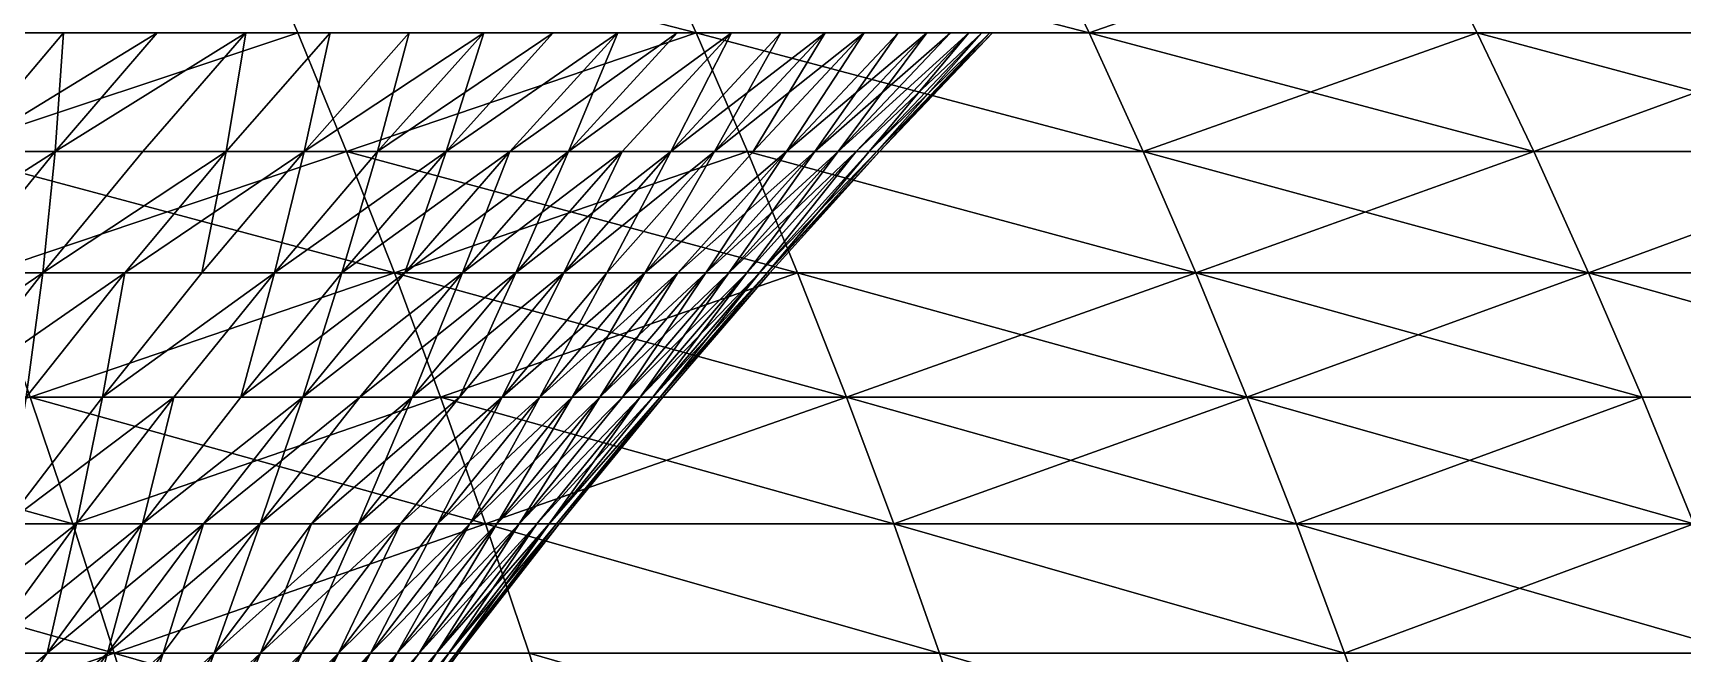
# Model space of a CAD drawing. Header units: millimetres. Extents: x -3250 to 6200, y -3250 to 3250.
# Drawn here: x 4710.5 to 4911.4, y 483 to 558.6 of the extents above; entities that cross this region are included whole.
import ezdxf

# ---------------------------------------------------------------- set-up
doc = ezdxf.new("R2010")
doc.units = ezdxf.units.MM
doc.header["$MEASUREMENT"] = 0
doc.layers.add('MESH_3D', color=2, linetype='CONTINUOUS')

msp = doc.modelspace()

# ---------------------------------------------------------------- linework, layer by layer
at = {"layer": 'MESH_3D'}
for points in [[(4736.58, 572.69, 25844.82), (4687.8, 572.69, 25867.57), (4693.6, 558.59, 25880.42)], [(4736.58, 572.69, 25844.82), (4693.6, 558.59, 25880.42), (4742.7, 558.59, 25857.53)], [(4791.21, 558.59, 25833.42), (4736.58, 572.69, 25844.82), (4742.7, 558.59, 25857.53)], [(4784.77, 572.69, 25820.87), (4736.58, 572.69, 25844.82), (4791.21, 558.59, 25833.42)], [(4839.1, 558.59, 25808.11), (4784.77, 572.69, 25820.87), (4791.21, 558.59, 25833.42)], [(4832.35, 572.69, 25795.72), (4784.77, 572.69, 25820.87), (4839.1, 558.59, 25808.11)], [(4879.29, 572.69, 25769.39), (4832.35, 572.69, 25795.72), (4839.1, 558.59, 25808.11)], [(4879.29, 572.69, 25769.39), (4839.1, 558.59, 25808.11), (4886.35, 558.59, 25781.61)], [(4932.92, 558.59, 25753.94), (4879.29, 572.69, 25769.39), (4886.35, 558.59, 25781.61)], [(4925.56, 572.69, 25741.9), (4879.29, 572.69, 25769.39), (4932.92, 558.59, 25753.94)], [(4693.6, 558.59, 819.58), (4742.7, 558.59, 842.47), (4699.26, 544.14, 807.05)], [(4742.7, 558.59, 25857.53), (4693.6, 558.59, 25880.42), (4699.26, 544.14, 25892.95)], [(4699.26, 544.14, 807.05), (4742.7, 558.59, 842.47), (4748.66, 544.14, 830.08)], [(4742.7, 558.59, 25857.53), (4699.26, 544.14, 25892.95), (4748.66, 544.14, 25869.92)], [(4701.94, 544.14, 2337.6), (4725.57, 558.59, 2354.27), (4714.17, 558.59, 2331.33)], [(4701.94, 544.14, 2337.6), (4713.18, 544.14, 2360.23), (4725.57, 558.59, 2354.27)], [(4702.2, 558.59, 2308.69), (4701.94, 544.14, 2337.6), (4714.17, 558.59, 2331.33)], [(4701.94, 544.14, 24362.4), (4702.2, 558.59, 24391.31), (4714.17, 558.59, 24368.67)], [(4713.18, 544.14, 24339.77), (4701.94, 544.14, 24362.4), (4714.17, 558.59, 24368.67)], [(4713.18, 544.14, 2360.23), (4736.4, 558.59, 2377.48), (4725.57, 558.59, 2354.27)], [(4713.18, 544.14, 2360.23), (4723.86, 544.14, 2383.14), (4736.4, 558.59, 2377.48)], [(4713.18, 544.14, 24339.77), (4714.17, 558.59, 24368.67), (4725.57, 558.59, 24345.73)], [(4736.4, 558.59, 24322.52), (4713.18, 544.14, 24339.77), (4725.57, 558.59, 24345.73)], [(4723.86, 544.14, 24316.86), (4713.18, 544.14, 24339.77), (4736.4, 558.59, 24322.52)], [(4723.86, 544.14, 2383.14), (4733.97, 544.14, 2406.3), (4736.4, 558.59, 2377.48)], [(4733.97, 544.14, 24293.7), (4723.86, 544.14, 24316.86), (4736.4, 558.59, 24322.52)], [(4733.97, 544.14, 2406.3), (4743.5, 544.14, 2429.71), (4746.64, 558.59, 2400.96)], [(4736.4, 558.59, 2377.48), (4733.97, 544.14, 2406.3), (4746.64, 558.59, 2400.96)], [(4733.97, 544.14, 24293.7), (4736.4, 558.59, 24322.52), (4746.64, 558.59, 24299.04)], [(4743.5, 544.14, 24270.29), (4733.97, 544.14, 24293.7), (4746.64, 558.59, 24299.04)], [(4742.7, 558.59, 842.47), (4791.21, 558.59, 866.58), (4748.66, 544.14, 830.08)], [(4791.21, 558.59, 25833.42), (4742.7, 558.59, 25857.53), (4748.66, 544.14, 25869.92)], [(4743.5, 544.14, 2429.71), (4765.35, 558.59, 2448.64), (4756.29, 558.59, 2424.68)], [(4743.5, 544.14, 2429.71), (4752.43, 544.14, 2453.34), (4765.35, 558.59, 2448.64)], [(4746.64, 558.59, 2400.96), (4743.5, 544.14, 2429.71), (4756.29, 558.59, 2424.68)], [(4743.5, 544.14, 24270.29), (4746.64, 558.59, 24299.04), (4756.29, 558.59, 24275.32)], [(4752.43, 544.14, 24246.66), (4743.5, 544.14, 24270.29), (4756.29, 558.59, 24275.32)], [(4748.66, 544.14, 830.08), (4791.21, 558.59, 866.58), (4797.48, 544.14, 854.35)], [(4791.21, 558.59, 25833.42), (4748.66, 544.14, 25869.92), (4797.48, 544.14, 25845.65)], [(4752.43, 544.14, 2453.34), (4760.78, 544.14, 2477.2), (4765.35, 558.59, 2448.64)], [(4752.43, 544.14, 24246.66), (4756.29, 558.59, 24275.32), (4765.35, 558.59, 24251.36)], [(4773.81, 558.59, 24227.18), (4752.43, 544.14, 24246.66), (4765.35, 558.59, 24251.36)], [(4760.78, 544.14, 24222.8), (4752.43, 544.14, 24246.66), (4773.81, 558.59, 24227.18)], [(4760.78, 544.14, 2477.2), (4781.67, 558.59, 2497.2), (4773.81, 558.59, 2472.82)], [(4760.78, 544.14, 2477.2), (4768.53, 544.14, 2501.25), (4781.67, 558.59, 2497.2)], [(4765.35, 558.59, 2448.64), (4760.78, 544.14, 2477.2), (4773.81, 558.59, 2472.82)], [(4781.67, 558.59, 24202.8), (4760.78, 544.14, 24222.8), (4773.81, 558.59, 24227.18)], [(4768.53, 544.14, 24198.75), (4760.78, 544.14, 24222.8), (4781.67, 558.59, 24202.8)], [(4768.53, 544.14, 2501.25), (4775.68, 544.14, 2525.49), (4788.91, 558.59, 2521.76)], [(4768.53, 544.14, 2501.25), (4788.91, 558.59, 2521.76), (4781.67, 558.59, 2497.2)], [(4775.68, 544.14, 24174.51), (4768.53, 544.14, 24198.75), (4781.67, 558.59, 24202.8)], [(4775.68, 544.14, 2525.49), (4782.22, 544.14, 2549.9), (4795.54, 558.59, 2546.5)], [(4775.68, 544.14, 2525.49), (4795.54, 558.59, 2546.5), (4788.91, 558.59, 2521.76)], [(4775.68, 544.14, 24174.51), (4781.67, 558.59, 24202.8), (4788.91, 558.59, 24178.24)], [(4795.54, 558.59, 24153.5), (4775.68, 544.14, 24174.51), (4788.91, 558.59, 24178.24)], [(4782.22, 544.14, 24150.1), (4775.68, 544.14, 24174.51), (4795.54, 558.59, 24153.5)], [(4782.22, 544.14, 2549.9), (4788.15, 544.14, 2574.46), (4795.54, 558.59, 2546.5)], [(4788.15, 544.14, 24125.54), (4782.22, 544.14, 24150.1), (4795.54, 558.59, 24153.5)], [(4788.15, 544.14, 2574.46), (4793.46, 544.14, 2599.17), (4801.55, 558.59, 2571.4)], [(4795.54, 558.59, 2546.5), (4788.15, 544.14, 2574.46), (4801.55, 558.59, 2571.4)], [(4788.15, 544.14, 24125.54), (4795.54, 558.59, 24153.5), (4801.55, 558.59, 24128.6)], [(4806.94, 558.59, 24103.56), (4788.15, 544.14, 24125.54), (4801.55, 558.59, 24128.6)], [(4793.46, 544.14, 24100.83), (4788.15, 544.14, 24125.54), (4806.94, 558.59, 24103.56)], [(4791.21, 558.59, 866.58), (4845.67, 544.14, 879.82), (4797.48, 544.14, 854.35)], [(4791.21, 558.59, 866.58), (4839.1, 558.59, 891.89), (4845.67, 544.14, 879.82)], [(4845.67, 544.14, 25820.18), (4791.21, 558.59, 25833.42), (4797.48, 544.14, 25845.65)], [(4839.1, 558.59, 25808.11), (4791.21, 558.59, 25833.42), (4845.67, 544.14, 25820.18)], [(4793.46, 544.14, 2599.17), (4798.16, 544.14, 2624), (4811.7, 558.59, 2621.61)], [(4793.46, 544.14, 2599.17), (4811.7, 558.59, 2621.61), (4806.94, 558.59, 2596.44)], [(4801.55, 558.59, 2571.4), (4793.46, 544.14, 2599.17), (4806.94, 558.59, 2596.44)], [(4798.16, 544.14, 24076), (4793.46, 544.14, 24100.83), (4806.94, 558.59, 24103.56)], [(4798.16, 544.14, 2624), (4802.24, 544.14, 2648.94), (4811.7, 558.59, 2621.61)], [(4798.16, 544.14, 24076), (4806.94, 558.59, 24103.56), (4811.7, 558.59, 24078.39)], [(4802.24, 544.14, 24051.06), (4798.16, 544.14, 24076), (4811.7, 558.59, 24078.39)], [(4802.24, 544.14, 2648.94), (4805.69, 544.14, 2673.97), (4819.33, 558.59, 2672.26)], [(4802.24, 544.14, 2648.94), (4819.33, 558.59, 2672.26), (4815.83, 558.59, 2646.89)], [(4811.7, 558.59, 2621.61), (4802.24, 544.14, 2648.94), (4815.83, 558.59, 2646.89)], [(4802.24, 544.14, 24051.06), (4811.7, 558.59, 24078.39), (4815.83, 558.59, 24053.11)], [(4805.69, 544.14, 24026.03), (4802.24, 544.14, 24051.06), (4815.83, 558.59, 24053.11)], [(4805.69, 544.14, 2673.97), (4808.52, 544.14, 2699.08), (4822.2, 558.59, 2697.71)], [(4805.69, 544.14, 2673.97), (4822.2, 558.59, 2697.71), (4819.33, 558.59, 2672.26)], [(4805.69, 544.14, 24026.03), (4815.83, 558.59, 24053.11), (4819.33, 558.59, 24027.74)], [(4808.52, 544.14, 24000.92), (4805.69, 544.14, 24026.03), (4819.33, 558.59, 24027.74)], [(4808.52, 544.14, 2699.08), (4810.72, 544.14, 2724.26), (4824.43, 558.59, 2723.23)], [(4808.52, 544.14, 2699.08), (4824.43, 558.59, 2723.23), (4822.2, 558.59, 2697.71)], [(4808.52, 544.14, 24000.92), (4819.33, 558.59, 24027.74), (4822.2, 558.59, 24002.29)], [(4824.43, 558.59, 23976.77), (4808.52, 544.14, 24000.92), (4822.2, 558.59, 24002.29)], [(4810.72, 544.14, 23975.74), (4808.52, 544.14, 24000.92), (4824.43, 558.59, 23976.77)], [(4810.72, 544.14, 2724.26), (4812.3, 544.14, 2749.48), (4826.03, 558.59, 2748.79)], [(4810.72, 544.14, 2724.26), (4826.03, 558.59, 2748.79), (4824.43, 558.59, 2723.23)], [(4812.3, 544.14, 23950.52), (4810.72, 544.14, 23975.74), (4824.43, 558.59, 23976.77)], [(4812.3, 544.14, 2749.48), (4813.24, 544.14, 2774.73), (4826.03, 558.59, 2748.79)], [(4812.3, 544.14, 23950.52), (4824.43, 558.59, 23976.77), (4826.03, 558.59, 23951.21)], [(4826.99, 558.59, 23925.61), (4812.3, 544.14, 23950.52), (4826.03, 558.59, 23951.21)], [(4813.24, 544.14, 23925.27), (4812.3, 544.14, 23950.52), (4826.99, 558.59, 23925.61)], [(4813.24, 544.14, 2774.73), (4827.31, 558.59, 2800), (4826.99, 558.59, 2774.39)], [(4813.24, 544.14, 2774.73), (4813.56, 544.14, 2800), (4827.31, 558.59, 2800)], [(4826.03, 558.59, 2748.79), (4813.24, 544.14, 2774.73), (4826.99, 558.59, 2774.39)], [(4813.24, 544.14, 23925.27), (4826.99, 558.59, 23925.61), (4813.56, 544.14, 23900)], [(4827.31, 558.59, 23900), (4827.31, 558.59, 2800), (4813.56, 544.14, 2800)], [(4813.56, 544.14, 23900), (4827.31, 558.59, 23900), (4813.56, 544.14, 2800)], [(4826.99, 558.59, 23925.61), (4827.31, 558.59, 23900), (4813.56, 544.14, 23900)], [(4839.1, 558.59, 891.89), (4886.35, 558.59, 918.39), (4893.22, 544.14, 906.49)], [(4839.1, 558.59, 891.89), (4893.22, 544.14, 906.49), (4845.67, 544.14, 879.82)], [(4886.35, 558.59, 25781.61), (4839.1, 558.59, 25808.11), (4845.67, 544.14, 25820.18)], [(4886.35, 558.59, 25781.61), (4845.67, 544.14, 25820.18), (4893.22, 544.14, 25793.51)], [(4886.35, 558.59, 918.39), (4932.92, 558.59, 946.06), (4940.09, 544.14, 934.33)], [(4886.35, 558.59, 918.39), (4940.09, 544.14, 934.33), (4893.22, 544.14, 906.49)], [(4932.92, 558.59, 25753.94), (4886.35, 558.59, 25781.61), (4893.22, 544.14, 25793.51)], [(4932.92, 558.59, 25753.94), (4893.22, 544.14, 25793.51), (4940.09, 544.14, 25765.67)], [(4690.03, 529.35, 2343.71), (4701.13, 529.35, 2366.04), (4713.18, 544.14, 2360.23)], [(4690.03, 529.35, 2343.71), (4713.18, 544.14, 2360.23), (4701.94, 544.14, 2337.6)], [(4699.26, 544.14, 807.05), (4754.47, 529.35, 818.03), (4704.76, 529.35, 794.85)], [(4699.26, 544.14, 807.05), (4748.66, 544.14, 830.08), (4754.47, 529.35, 818.03)], [(4748.66, 544.14, 25869.92), (4699.26, 544.14, 25892.95), (4704.76, 529.35, 25905.15)], [(4701.13, 529.35, 2366.04), (4711.67, 529.35, 2388.64), (4713.18, 544.14, 2360.23)], [(4701.13, 529.35, 24333.96), (4701.94, 544.14, 24362.4), (4713.18, 544.14, 24339.77)], [(4711.67, 529.35, 24311.36), (4701.13, 529.35, 24333.96), (4713.18, 544.14, 24339.77)], [(4748.66, 544.14, 25869.92), (4704.76, 529.35, 25905.15), (4754.47, 529.35, 25881.97)], [(4711.67, 529.35, 2388.64), (4721.64, 529.35, 2411.5), (4733.97, 544.14, 2406.3)], [(4711.67, 529.35, 2388.64), (4733.97, 544.14, 2406.3), (4723.86, 544.14, 2383.14)], [(4713.18, 544.14, 2360.23), (4711.67, 529.35, 2388.64), (4723.86, 544.14, 2383.14)], [(4711.67, 529.35, 24311.36), (4713.18, 544.14, 24339.77), (4723.86, 544.14, 24316.86)], [(4733.97, 544.14, 24293.7), (4711.67, 529.35, 24311.36), (4723.86, 544.14, 24316.86)], [(4721.64, 529.35, 24288.5), (4711.67, 529.35, 24311.36), (4733.97, 544.14, 24293.7)], [(4721.64, 529.35, 2411.5), (4731.04, 529.35, 2434.6), (4743.5, 544.14, 2429.71)], [(4721.64, 529.35, 2411.5), (4743.5, 544.14, 2429.71), (4733.97, 544.14, 2406.3)], [(4731.04, 529.35, 24265.4), (4721.64, 529.35, 24288.5), (4733.97, 544.14, 24293.7)], [(4731.04, 529.35, 2434.6), (4739.86, 529.35, 2457.92), (4743.5, 544.14, 2429.71)], [(4731.04, 529.35, 24265.4), (4733.97, 544.14, 24293.7), (4743.5, 544.14, 24270.29)], [(4739.86, 529.35, 24242.08), (4731.04, 529.35, 24265.4), (4743.5, 544.14, 24270.29)], [(4739.86, 529.35, 2457.92), (4748.09, 529.35, 2481.46), (4760.78, 544.14, 2477.2)], [(4739.86, 529.35, 2457.92), (4760.78, 544.14, 2477.2), (4752.43, 544.14, 2453.34)], [(4743.5, 544.14, 2429.71), (4739.86, 529.35, 2457.92), (4752.43, 544.14, 2453.34)], [(4739.86, 529.35, 24242.08), (4743.5, 544.14, 24270.29), (4752.43, 544.14, 24246.66)], [(4748.09, 529.35, 24218.54), (4739.86, 529.35, 24242.08), (4752.43, 544.14, 24246.66)], [(4748.09, 529.35, 2481.46), (4768.53, 544.14, 2501.25), (4760.78, 544.14, 2477.2)], [(4748.09, 529.35, 2481.46), (4755.74, 529.35, 2505.19), (4768.53, 544.14, 2501.25)], [(4748.09, 529.35, 24218.54), (4752.43, 544.14, 24246.66), (4760.78, 544.14, 24222.8)], [(4755.74, 529.35, 24194.81), (4748.09, 529.35, 24218.54), (4760.78, 544.14, 24222.8)], [(4748.66, 544.14, 830.08), (4803.58, 529.35, 842.44), (4754.47, 529.35, 818.03)], [(4748.66, 544.14, 830.08), (4797.48, 544.14, 854.35), (4803.58, 529.35, 842.44)], [(4797.48, 544.14, 25845.65), (4748.66, 544.14, 25869.92), (4754.47, 529.35, 25881.97)], [(4797.48, 544.14, 25845.65), (4754.47, 529.35, 25881.97), (4803.58, 529.35, 25857.56)], [(4755.74, 529.35, 2505.19), (4762.79, 529.35, 2529.11), (4775.68, 544.14, 2525.49)], [(4755.74, 529.35, 2505.19), (4775.68, 544.14, 2525.49), (4768.53, 544.14, 2501.25)], [(4755.74, 529.35, 24194.81), (4760.78, 544.14, 24222.8), (4768.53, 544.14, 24198.75)], [(4762.79, 529.35, 24170.89), (4755.74, 529.35, 24194.81), (4768.53, 544.14, 24198.75)], [(4762.79, 529.35, 2529.11), (4782.22, 544.14, 2549.9), (4775.68, 544.14, 2525.49)], [(4762.79, 529.35, 2529.11), (4769.25, 529.35, 2553.2), (4782.22, 544.14, 2549.9)], [(4762.79, 529.35, 24170.89), (4768.53, 544.14, 24198.75), (4775.68, 544.14, 24174.51)], [(4769.25, 529.35, 24146.8), (4762.79, 529.35, 24170.89), (4775.68, 544.14, 24174.51)], [(4769.25, 529.35, 2553.2), (4775.1, 529.35, 2577.44), (4788.15, 544.14, 2574.46)], [(4769.25, 529.35, 2553.2), (4788.15, 544.14, 2574.46), (4782.22, 544.14, 2549.9)], [(4769.25, 529.35, 24146.8), (4775.68, 544.14, 24174.51), (4782.22, 544.14, 24150.1)], [(4775.1, 529.35, 24122.56), (4769.25, 529.35, 24146.8), (4782.22, 544.14, 24150.1)], [(4775.1, 529.35, 2577.44), (4780.34, 529.35, 2601.82), (4793.46, 544.14, 2599.17)], [(4775.1, 529.35, 2577.44), (4793.46, 544.14, 2599.17), (4788.15, 544.14, 2574.46)], [(4775.1, 529.35, 24122.56), (4782.22, 544.14, 24150.1), (4788.15, 544.14, 24125.54)], [(4780.34, 529.35, 24098.18), (4775.1, 529.35, 24122.56), (4788.15, 544.14, 24125.54)], [(4780.34, 529.35, 2601.82), (4784.98, 529.35, 2626.32), (4793.46, 544.14, 2599.17)], [(4780.34, 529.35, 24098.18), (4788.15, 544.14, 24125.54), (4793.46, 544.14, 24100.83)], [(4784.98, 529.35, 24073.68), (4780.34, 529.35, 24098.18), (4793.46, 544.14, 24100.83)], [(4784.98, 529.35, 2626.32), (4789, 529.35, 2650.93), (4802.24, 544.14, 2648.94)], [(4784.98, 529.35, 2626.32), (4802.24, 544.14, 2648.94), (4798.16, 544.14, 2624)], [(4793.46, 544.14, 2599.17), (4784.98, 529.35, 2626.32), (4798.16, 544.14, 2624)], [(4784.98, 529.35, 24073.68), (4793.46, 544.14, 24100.83), (4798.16, 544.14, 24076)], [(4802.24, 544.14, 24051.06), (4784.98, 529.35, 24073.68), (4798.16, 544.14, 24076)], [(4789, 529.35, 24049.07), (4784.98, 529.35, 24073.68), (4802.24, 544.14, 24051.06)], [(4789, 529.35, 2650.93), (4792.41, 529.35, 2675.63), (4805.69, 544.14, 2673.97)], [(4789, 529.35, 2650.93), (4805.69, 544.14, 2673.97), (4802.24, 544.14, 2648.94)], [(4792.41, 529.35, 24024.37), (4789, 529.35, 24049.07), (4802.24, 544.14, 24051.06)], [(4792.41, 529.35, 2675.63), (4808.52, 544.14, 2699.08), (4805.69, 544.14, 2673.97)], [(4792.41, 529.35, 2675.63), (4795.2, 529.35, 2700.41), (4808.52, 544.14, 2699.08)], [(4792.41, 529.35, 24024.37), (4802.24, 544.14, 24051.06), (4805.69, 544.14, 24026.03)], [(4795.2, 529.35, 23999.59), (4792.41, 529.35, 24024.37), (4805.69, 544.14, 24026.03)], [(4795.2, 529.35, 2700.41), (4810.72, 544.14, 2724.26), (4808.52, 544.14, 2699.08)], [(4795.2, 529.35, 2700.41), (4797.38, 529.35, 2725.26), (4810.72, 544.14, 2724.26)], [(4795.2, 529.35, 23999.59), (4805.69, 544.14, 24026.03), (4808.52, 544.14, 24000.92)], [(4797.38, 529.35, 23974.74), (4795.2, 529.35, 23999.59), (4808.52, 544.14, 24000.92)], [(4797.38, 529.35, 2725.26), (4798.93, 529.35, 2750.15), (4810.72, 544.14, 2724.26)], [(4797.38, 529.35, 23974.74), (4808.52, 544.14, 24000.92), (4810.72, 544.14, 23975.74)], [(4798.93, 529.35, 23949.85), (4797.38, 529.35, 23974.74), (4810.72, 544.14, 23975.74)], [(4797.48, 544.14, 854.35), (4845.67, 544.14, 879.82), (4852.08, 529.35, 868.07)], [(4797.48, 544.14, 854.35), (4852.08, 529.35, 868.07), (4803.58, 529.35, 842.44)], [(4852.08, 529.35, 25831.93), (4797.48, 544.14, 25845.65), (4803.58, 529.35, 25857.56)], [(4845.67, 544.14, 25820.18), (4797.48, 544.14, 25845.65), (4852.08, 529.35, 25831.93)], [(4798.93, 529.35, 2750.15), (4813.24, 544.14, 2774.73), (4812.3, 544.14, 2749.48)], [(4798.93, 529.35, 2750.15), (4799.86, 529.35, 2775.06), (4813.24, 544.14, 2774.73)], [(4810.72, 544.14, 2724.26), (4798.93, 529.35, 2750.15), (4812.3, 544.14, 2749.48)], [(4798.93, 529.35, 23949.85), (4810.72, 544.14, 23975.74), (4812.3, 544.14, 23950.52)], [(4799.86, 529.35, 23924.94), (4798.93, 529.35, 23949.85), (4812.3, 544.14, 23950.52)], [(4799.86, 529.35, 2775.06), (4813.56, 544.14, 2800), (4813.24, 544.14, 2774.73)], [(4799.86, 529.35, 2775.06), (4800.18, 529.35, 2800), (4813.56, 544.14, 2800)], [(4799.86, 529.35, 23924.94), (4812.3, 544.14, 23950.52), (4813.24, 544.14, 23925.27)], [(4799.86, 529.35, 23924.94), (4813.56, 544.14, 23900), (4800.18, 529.35, 23900)], [(4799.86, 529.35, 23924.94), (4813.24, 544.14, 23925.27), (4813.56, 544.14, 23900)], [(4800.18, 529.35, 23900), (4813.56, 544.14, 23900), (4813.56, 544.14, 2800)], [(4800.18, 529.35, 23900), (4813.56, 544.14, 2800), (4800.18, 529.35, 2800)], [(4845.67, 544.14, 879.82), (4893.22, 544.14, 906.49), (4899.91, 529.35, 894.9)], [(4845.67, 544.14, 879.82), (4899.91, 529.35, 894.9), (4852.08, 529.35, 868.07)], [(4893.22, 544.14, 25793.51), (4845.67, 544.14, 25820.18), (4852.08, 529.35, 25831.93)], [(4893.22, 544.14, 25793.51), (4852.08, 529.35, 25831.93), (4899.91, 529.35, 25805.1)], [(4893.22, 544.14, 906.49), (4940.09, 544.14, 934.33), (4899.91, 529.35, 894.9)], [(4940.09, 544.14, 25765.67), (4893.22, 544.14, 25793.51), (4899.91, 529.35, 25805.1)], [(4899.91, 529.35, 894.9), (4940.09, 544.14, 934.33), (4947.07, 529.35, 922.91)], [(4940.09, 544.14, 25765.67), (4899.91, 529.35, 25805.1), (4947.07, 529.35, 25777.09)], [(4689.4, 514.23, 2371.69), (4711.67, 529.35, 2388.64), (4701.13, 529.35, 2366.04)], [(4689.4, 514.23, 2371.69), (4699.81, 514.23, 2393.99), (4711.67, 529.35, 2388.64)], [(4699.81, 514.23, 2393.99), (4721.64, 529.35, 2411.5), (4711.67, 529.35, 2388.64)], [(4699.81, 514.23, 2393.99), (4709.65, 514.23, 2416.55), (4721.64, 529.35, 2411.5)], [(4699.81, 514.23, 24306.01), (4701.13, 529.35, 24333.96), (4711.67, 529.35, 24311.36)], [(4709.65, 514.23, 24283.45), (4699.81, 514.23, 24306.01), (4711.67, 529.35, 24311.36)], [(4704.76, 529.35, 794.85), (4754.47, 529.35, 818.03), (4710.11, 514.23, 782.99)], [(4754.47, 529.35, 25881.97), (4704.76, 529.35, 25905.15), (4710.11, 514.23, 25917.01)], [(4709.65, 514.23, 2416.55), (4718.93, 514.23, 2439.35), (4721.64, 529.35, 2411.5)], [(4709.65, 514.23, 24283.45), (4711.67, 529.35, 24311.36), (4721.64, 529.35, 24288.5)], [(4718.93, 514.23, 24260.65), (4709.65, 514.23, 24283.45), (4721.64, 529.35, 24288.5)], [(4710.11, 514.23, 782.99), (4754.47, 529.35, 818.03), (4760.11, 514.23, 806.3)], [(4754.47, 529.35, 25881.97), (4710.11, 514.23, 25917.01), (4760.11, 514.23, 25893.7)], [(4718.93, 514.23, 2439.35), (4727.63, 514.23, 2462.37), (4739.86, 529.35, 2457.92)], [(4718.93, 514.23, 2439.35), (4739.86, 529.35, 2457.92), (4731.04, 529.35, 2434.6)], [(4721.64, 529.35, 2411.5), (4718.93, 514.23, 2439.35), (4731.04, 529.35, 2434.6)], [(4718.93, 514.23, 24260.65), (4721.64, 529.35, 24288.5), (4731.04, 529.35, 24265.4)], [(4739.86, 529.35, 24242.08), (4718.93, 514.23, 24260.65), (4731.04, 529.35, 24265.4)], [(4727.63, 514.23, 24237.63), (4718.93, 514.23, 24260.65), (4739.86, 529.35, 24242.08)], [(4727.63, 514.23, 2462.37), (4735.76, 514.23, 2485.6), (4739.86, 529.35, 2457.92)], [(4735.76, 514.23, 24214.4), (4727.63, 514.23, 24237.63), (4739.86, 529.35, 24242.08)], [(4735.76, 514.23, 2485.6), (4743.31, 514.23, 2509.03), (4755.74, 529.35, 2505.19)], [(4735.76, 514.23, 2485.6), (4755.74, 529.35, 2505.19), (4748.09, 529.35, 2481.46)], [(4739.86, 529.35, 2457.92), (4735.76, 514.23, 2485.6), (4748.09, 529.35, 2481.46)], [(4735.76, 514.23, 24214.4), (4739.86, 529.35, 24242.08), (4748.09, 529.35, 24218.54)], [(4743.31, 514.23, 24190.97), (4735.76, 514.23, 24214.4), (4748.09, 529.35, 24218.54)], [(4743.31, 514.23, 2509.03), (4762.79, 529.35, 2529.11), (4755.74, 529.35, 2505.19)], [(4743.31, 514.23, 2509.03), (4750.27, 514.23, 2532.64), (4762.79, 529.35, 2529.11)], [(4743.31, 514.23, 24190.97), (4748.09, 529.35, 24218.54), (4755.74, 529.35, 24194.81)], [(4762.79, 529.35, 24170.89), (4743.31, 514.23, 24190.97), (4755.74, 529.35, 24194.81)], [(4750.27, 514.23, 24167.36), (4743.31, 514.23, 24190.97), (4762.79, 529.35, 24170.89)], [(4750.27, 514.23, 2532.64), (4769.25, 529.35, 2553.2), (4762.79, 529.35, 2529.11)], [(4750.27, 514.23, 2532.64), (4756.64, 514.23, 2556.41), (4769.25, 529.35, 2553.2)], [(4756.64, 514.23, 24143.59), (4750.27, 514.23, 24167.36), (4762.79, 529.35, 24170.89)], [(4754.47, 529.35, 818.03), (4803.58, 529.35, 842.44), (4760.11, 514.23, 806.3)], [(4809.52, 514.23, 25869.14), (4754.47, 529.35, 25881.97), (4760.11, 514.23, 25893.7)], [(4803.58, 529.35, 25857.56), (4754.47, 529.35, 25881.97), (4809.52, 514.23, 25869.14)], [(4756.64, 514.23, 2556.41), (4762.41, 514.23, 2580.34), (4769.25, 529.35, 2553.2)], [(4756.64, 514.23, 24143.59), (4762.79, 529.35, 24170.89), (4769.25, 529.35, 24146.8)], [(4775.1, 529.35, 24122.56), (4756.64, 514.23, 24143.59), (4769.25, 529.35, 24146.8)], [(4762.41, 514.23, 24119.66), (4756.64, 514.23, 24143.59), (4775.1, 529.35, 24122.56)], [(4760.11, 514.23, 806.3), (4803.58, 529.35, 842.44), (4809.52, 514.23, 830.86)], [(4762.41, 514.23, 2580.34), (4767.59, 514.23, 2604.4), (4775.1, 529.35, 2577.44)], [(4769.25, 529.35, 2553.2), (4762.41, 514.23, 2580.34), (4775.1, 529.35, 2577.44)], [(4767.59, 514.23, 24095.6), (4762.41, 514.23, 24119.66), (4775.1, 529.35, 24122.56)], [(4767.59, 514.23, 2604.4), (4772.17, 514.23, 2628.58), (4784.98, 529.35, 2626.32)], [(4767.59, 514.23, 2604.4), (4784.98, 529.35, 2626.32), (4780.34, 529.35, 2601.82)], [(4775.1, 529.35, 2577.44), (4767.59, 514.23, 2604.4), (4780.34, 529.35, 2601.82)], [(4767.59, 514.23, 24095.6), (4775.1, 529.35, 24122.56), (4780.34, 529.35, 24098.18)], [(4772.17, 514.23, 24071.42), (4767.59, 514.23, 24095.6), (4780.34, 529.35, 24098.18)], [(4772.17, 514.23, 2628.58), (4789, 529.35, 2650.93), (4784.98, 529.35, 2626.32)], [(4772.17, 514.23, 2628.58), (4776.14, 514.23, 2652.87), (4789, 529.35, 2650.93)], [(4772.17, 514.23, 24071.42), (4780.34, 529.35, 24098.18), (4784.98, 529.35, 24073.68)], [(4776.14, 514.23, 24047.13), (4772.17, 514.23, 24071.42), (4784.98, 529.35, 24073.68)], [(4776.14, 514.23, 2652.87), (4779.5, 514.23, 2677.25), (4792.41, 529.35, 2675.63)], [(4776.14, 514.23, 2652.87), (4792.41, 529.35, 2675.63), (4789, 529.35, 2650.93)], [(4776.14, 514.23, 24047.13), (4784.98, 529.35, 24073.68), (4789, 529.35, 24049.07)], [(4779.5, 514.23, 24022.75), (4776.14, 514.23, 24047.13), (4789, 529.35, 24049.07)], [(4779.5, 514.23, 2677.25), (4782.26, 514.23, 2701.71), (4795.2, 529.35, 2700.41)], [(4779.5, 514.23, 2677.25), (4795.2, 529.35, 2700.41), (4792.41, 529.35, 2675.63)], [(4779.5, 514.23, 24022.75), (4789, 529.35, 24049.07), (4792.41, 529.35, 24024.37)], [(4782.26, 514.23, 23998.29), (4779.5, 514.23, 24022.75), (4792.41, 529.35, 24024.37)], [(4782.26, 514.23, 2701.71), (4797.38, 529.35, 2725.26), (4795.2, 529.35, 2700.41)], [(4782.26, 514.23, 2701.71), (4784.4, 514.23, 2726.23), (4797.38, 529.35, 2725.26)], [(4782.26, 514.23, 23998.29), (4792.41, 529.35, 24024.37), (4795.2, 529.35, 23999.59)], [(4784.4, 514.23, 23973.77), (4782.26, 514.23, 23998.29), (4795.2, 529.35, 23999.59)], [(4784.4, 514.23, 2726.23), (4798.93, 529.35, 2750.15), (4797.38, 529.35, 2725.26)], [(4784.4, 514.23, 2726.23), (4785.94, 514.23, 2750.79), (4798.93, 529.35, 2750.15)], [(4784.4, 514.23, 23973.77), (4795.2, 529.35, 23999.59), (4797.38, 529.35, 23974.74)], [(4785.94, 514.23, 23949.21), (4784.4, 514.23, 23973.77), (4797.38, 529.35, 23974.74)], [(4785.94, 514.23, 2750.79), (4786.86, 514.23, 2775.39), (4799.86, 529.35, 2775.06)], [(4785.94, 514.23, 2750.79), (4799.86, 529.35, 2775.06), (4798.93, 529.35, 2750.15)], [(4785.94, 514.23, 23949.21), (4797.38, 529.35, 23974.74), (4798.93, 529.35, 23949.85)], [(4786.86, 514.23, 23924.61), (4785.94, 514.23, 23949.21), (4798.93, 529.35, 23949.85)], [(4786.86, 514.23, 2775.39), (4800.18, 529.35, 2800), (4799.86, 529.35, 2775.06)], [(4786.86, 514.23, 2775.39), (4787.16, 514.23, 2800), (4800.18, 529.35, 2800)], [(4786.86, 514.23, 23924.61), (4799.86, 529.35, 23924.94), (4800.18, 529.35, 23900)], [(4786.86, 514.23, 23924.61), (4800.18, 529.35, 23900), (4787.16, 514.23, 23900)], [(4786.86, 514.23, 23924.61), (4798.93, 529.35, 23949.85), (4799.86, 529.35, 23924.94)], [(4787.16, 514.23, 23900), (4800.18, 529.35, 23900), (4800.18, 529.35, 2800)], [(4787.16, 514.23, 23900), (4800.18, 529.35, 2800), (4787.16, 514.23, 2800)], [(4803.58, 529.35, 842.44), (4852.08, 529.35, 868.07), (4858.3, 514.23, 856.64)], [(4803.58, 529.35, 842.44), (4858.3, 514.23, 856.64), (4809.52, 514.23, 830.86)], [(4852.08, 529.35, 25831.93), (4803.58, 529.35, 25857.56), (4809.52, 514.23, 25869.14)], [(4852.08, 529.35, 25831.93), (4809.52, 514.23, 25869.14), (4858.3, 514.23, 25843.36)], [(4852.08, 529.35, 868.07), (4899.91, 529.35, 894.9), (4906.42, 514.23, 883.63)], [(4852.08, 529.35, 868.07), (4906.42, 514.23, 883.63), (4858.3, 514.23, 856.64)], [(4899.91, 529.35, 25805.1), (4852.08, 529.35, 25831.93), (4858.3, 514.23, 25843.36)], [(4899.91, 529.35, 25805.1), (4858.3, 514.23, 25843.36), (4906.42, 514.23, 25816.37)], [(4899.91, 529.35, 894.9), (4953.85, 514.23, 911.81), (4906.42, 514.23, 883.63)], [(4899.91, 529.35, 894.9), (4947.07, 529.35, 922.91), (4953.85, 514.23, 911.81)], [(4953.85, 514.23, 25788.19), (4899.91, 529.35, 25805.1), (4906.42, 514.23, 25816.37)], [(4947.07, 529.35, 25777.09), (4899.91, 529.35, 25805.1), (4953.85, 514.23, 25788.19)], [(4659.54, 514.23, 760.92), (4710.11, 514.23, 782.99), (4715.31, 498.79, 771.48)], [(4659.54, 514.23, 760.92), (4715.31, 498.79, 771.48), (4664.45, 498.79, 749.29)], [(4710.11, 514.23, 25917.01), (4664.45, 498.79, 25950.71), (4715.31, 498.79, 25928.52)], [(4707.17, 498.79, 2443.96), (4715.76, 498.79, 2466.69), (4727.63, 514.23, 2462.37)], [(4707.17, 498.79, 2443.96), (4727.63, 514.23, 2462.37), (4718.93, 514.23, 2439.35)], [(4709.65, 514.23, 2416.55), (4707.17, 498.79, 2443.96), (4718.93, 514.23, 2439.35)], [(4707.17, 498.79, 24256.04), (4709.65, 514.23, 24283.45), (4718.93, 514.23, 24260.65)], [(4715.76, 498.79, 24233.31), (4707.17, 498.79, 24256.04), (4718.93, 514.23, 24260.65)], [(4710.11, 514.23, 782.99), (4760.11, 514.23, 806.3), (4765.59, 498.79, 794.93)], [(4710.11, 514.23, 782.99), (4765.59, 498.79, 794.93), (4715.31, 498.79, 771.48)], [(4760.11, 514.23, 25893.7), (4710.11, 514.23, 25917.01), (4715.31, 498.79, 25928.52)], [(4760.11, 514.23, 25893.7), (4715.31, 498.79, 25928.52), (4765.59, 498.79, 25905.07)], [(4715.76, 498.79, 2466.69), (4723.79, 498.79, 2489.62), (4727.63, 514.23, 2462.37)], [(4715.76, 498.79, 24233.31), (4718.93, 514.23, 24260.65), (4727.63, 514.23, 24237.63)], [(4723.79, 498.79, 24210.38), (4715.76, 498.79, 24233.31), (4727.63, 514.23, 24237.63)], [(4723.79, 498.79, 2489.62), (4731.24, 498.79, 2512.75), (4743.31, 514.23, 2509.03)], [(4723.79, 498.79, 2489.62), (4743.31, 514.23, 2509.03), (4735.76, 514.23, 2485.6)], [(4727.63, 514.23, 2462.37), (4723.79, 498.79, 2489.62), (4735.76, 514.23, 2485.6)], [(4723.79, 498.79, 24210.38), (4727.63, 514.23, 24237.63), (4735.76, 514.23, 24214.4)], [(4743.31, 514.23, 24190.97), (4723.79, 498.79, 24210.38), (4735.76, 514.23, 24214.4)], [(4731.24, 498.79, 24187.25), (4723.79, 498.79, 24210.38), (4743.31, 514.23, 24190.97)], [(4731.24, 498.79, 2512.75), (4750.27, 514.23, 2532.64), (4743.31, 514.23, 2509.03)], [(4731.24, 498.79, 2512.75), (4738.11, 498.79, 2536.06), (4750.27, 514.23, 2532.64)], [(4738.11, 498.79, 24163.94), (4731.24, 498.79, 24187.25), (4743.31, 514.23, 24190.97)], [(4738.11, 498.79, 2536.06), (4756.64, 514.23, 2556.41), (4750.27, 514.23, 2532.64)], [(4738.11, 498.79, 2536.06), (4744.4, 498.79, 2559.53), (4756.64, 514.23, 2556.41)], [(4738.11, 498.79, 24163.94), (4743.31, 514.23, 24190.97), (4750.27, 514.23, 24167.36)], [(4756.64, 514.23, 24143.59), (4738.11, 498.79, 24163.94), (4750.27, 514.23, 24167.36)], [(4744.4, 498.79, 24140.47), (4738.11, 498.79, 24163.94), (4756.64, 514.23, 24143.59)], [(4744.4, 498.79, 2559.53), (4750.1, 498.79, 2583.15), (4762.41, 514.23, 2580.34)], [(4744.4, 498.79, 2559.53), (4762.41, 514.23, 2580.34), (4756.64, 514.23, 2556.41)], [(4750.1, 498.79, 24116.85), (4744.4, 498.79, 24140.47), (4756.64, 514.23, 24143.59)], [(4750.1, 498.79, 2583.15), (4767.59, 514.23, 2604.4), (4762.41, 514.23, 2580.34)], [(4750.1, 498.79, 2583.15), (4755.21, 498.79, 2606.9), (4767.59, 514.23, 2604.4)], [(4750.1, 498.79, 24116.85), (4756.64, 514.23, 24143.59), (4762.41, 514.23, 24119.66)], [(4767.59, 514.23, 24095.6), (4750.1, 498.79, 24116.85), (4762.41, 514.23, 24119.66)], [(4755.21, 498.79, 24093.1), (4750.1, 498.79, 24116.85), (4767.59, 514.23, 24095.6)], [(4755.21, 498.79, 2606.9), (4772.17, 514.23, 2628.58), (4767.59, 514.23, 2604.4)], [(4755.21, 498.79, 2606.9), (4759.73, 498.79, 2630.77), (4772.17, 514.23, 2628.58)], [(4759.73, 498.79, 24069.23), (4755.21, 498.79, 24093.1), (4767.59, 514.23, 24095.6)], [(4759.73, 498.79, 2630.77), (4776.14, 514.23, 2652.87), (4772.17, 514.23, 2628.58)], [(4759.73, 498.79, 2630.77), (4763.65, 498.79, 2654.75), (4776.14, 514.23, 2652.87)], [(4759.73, 498.79, 24069.23), (4767.59, 514.23, 24095.6), (4772.17, 514.23, 24071.42)], [(4763.65, 498.79, 24045.25), (4759.73, 498.79, 24069.23), (4772.17, 514.23, 24071.42)], [(4760.11, 514.23, 806.3), (4809.52, 514.23, 830.86), (4815.28, 498.79, 819.62)], [(4760.11, 514.23, 806.3), (4815.28, 498.79, 819.62), (4765.59, 498.79, 794.93)], [(4809.52, 514.23, 25869.14), (4760.11, 514.23, 25893.7), (4765.59, 498.79, 25905.07)], [(4763.65, 498.79, 2654.75), (4766.97, 498.79, 2678.82), (4779.5, 514.23, 2677.25)], [(4763.65, 498.79, 2654.75), (4779.5, 514.23, 2677.25), (4776.14, 514.23, 2652.87)], [(4763.65, 498.79, 24045.25), (4772.17, 514.23, 24071.42), (4776.14, 514.23, 24047.13)], [(4766.97, 498.79, 24021.18), (4763.65, 498.79, 24045.25), (4776.14, 514.23, 24047.13)], [(4809.52, 514.23, 25869.14), (4765.59, 498.79, 25905.07), (4815.28, 498.79, 25880.38)], [(4766.97, 498.79, 2678.82), (4769.69, 498.79, 2702.97), (4782.26, 514.23, 2701.71)], [(4766.97, 498.79, 2678.82), (4782.26, 514.23, 2701.71), (4779.5, 514.23, 2677.25)], [(4766.97, 498.79, 24021.18), (4776.14, 514.23, 24047.13), (4779.5, 514.23, 24022.75)], [(4769.69, 498.79, 23997.03), (4766.97, 498.79, 24021.18), (4779.5, 514.23, 24022.75)], [(4769.69, 498.79, 2702.97), (4771.81, 498.79, 2727.17), (4784.4, 514.23, 2726.23)], [(4769.69, 498.79, 2702.97), (4784.4, 514.23, 2726.23), (4782.26, 514.23, 2701.71)], [(4769.69, 498.79, 23997.03), (4779.5, 514.23, 24022.75), (4782.26, 514.23, 23998.29)], [(4784.4, 514.23, 23973.77), (4769.69, 498.79, 23997.03), (4782.26, 514.23, 23998.29)], [(4771.81, 498.79, 23972.83), (4769.69, 498.79, 23997.03), (4784.4, 514.23, 23973.77)], [(4771.81, 498.79, 2727.17), (4773.32, 498.79, 2751.42), (4785.94, 514.23, 2750.79)], [(4771.81, 498.79, 2727.17), (4785.94, 514.23, 2750.79), (4784.4, 514.23, 2726.23)], [(4773.32, 498.79, 23948.58), (4771.81, 498.79, 23972.83), (4784.4, 514.23, 23973.77)], [(4773.32, 498.79, 2751.42), (4786.86, 514.23, 2775.39), (4785.94, 514.23, 2750.79)], [(4773.32, 498.79, 2751.42), (4774.23, 498.79, 2775.7), (4786.86, 514.23, 2775.39)], [(4773.32, 498.79, 23948.58), (4784.4, 514.23, 23973.77), (4785.94, 514.23, 23949.21)], [(4786.86, 514.23, 23924.61), (4773.32, 498.79, 23948.58), (4785.94, 514.23, 23949.21)], [(4774.23, 498.79, 23924.3), (4773.32, 498.79, 23948.58), (4786.86, 514.23, 23924.61)], [(4774.23, 498.79, 2775.7), (4774.53, 498.79, 2800), (4787.16, 514.23, 2800)], [(4774.23, 498.79, 2775.7), (4787.16, 514.23, 2800), (4786.86, 514.23, 2775.39)], [(4774.23, 498.79, 23924.3), (4787.16, 514.23, 23900), (4774.53, 498.79, 23900)], [(4774.23, 498.79, 23924.3), (4786.86, 514.23, 23924.61), (4787.16, 514.23, 23900)], [(4774.53, 498.79, 23900), (4787.16, 514.23, 23900), (4787.16, 514.23, 2800)], [(4774.53, 498.79, 23900), (4787.16, 514.23, 2800), (4774.53, 498.79, 2800)], [(4809.52, 514.23, 830.86), (4858.3, 514.23, 856.64), (4864.34, 498.79, 845.55)], [(4809.52, 514.23, 830.86), (4864.34, 498.79, 845.55), (4815.28, 498.79, 819.62)], [(4858.3, 514.23, 25843.36), (4809.52, 514.23, 25869.14), (4815.28, 498.79, 25880.38)], [(4858.3, 514.23, 25843.36), (4815.28, 498.79, 25880.38), (4864.34, 498.79, 25854.45)], [(4858.3, 514.23, 856.64), (4906.42, 514.23, 883.63), (4912.73, 498.79, 872.69)], [(4858.3, 514.23, 856.64), (4912.73, 498.79, 872.69), (4864.34, 498.79, 845.55)], [(4906.42, 514.23, 25816.37), (4858.3, 514.23, 25843.36), (4864.34, 498.79, 25854.45)], [(4906.42, 514.23, 25816.37), (4864.34, 498.79, 25854.45), (4912.73, 498.79, 25827.31)], [(4906.42, 514.23, 883.63), (4953.85, 514.23, 911.81), (4912.73, 498.79, 872.69)], [(4953.85, 514.23, 25788.19), (4906.42, 514.23, 25816.37), (4912.73, 498.79, 25827.31)], [(4664.45, 498.79, 749.29), (4720.34, 483.04, 760.32), (4669.2, 483.04, 738.01)], [(4664.45, 498.79, 749.29), (4715.31, 498.79, 771.48), (4720.34, 483.04, 760.32)], [(4720.34, 483.04, 25939.68), (4664.45, 498.79, 25950.71), (4669.2, 483.04, 25961.99)], [(4715.31, 498.79, 25928.52), (4664.45, 498.79, 25950.71), (4720.34, 483.04, 25939.68)], [(4695.77, 483.04, 2448.43), (4704.26, 483.04, 2470.88), (4715.76, 498.79, 2466.69)], [(4695.77, 483.04, 2448.43), (4715.76, 498.79, 2466.69), (4707.17, 498.79, 2443.96)], [(4715.76, 498.79, 24233.31), (4695.77, 483.04, 24251.57), (4707.17, 498.79, 24256.04)], [(4704.26, 483.04, 24229.12), (4695.77, 483.04, 24251.57), (4715.76, 498.79, 24233.31)], [(4704.26, 483.04, 2470.88), (4712.18, 483.04, 2493.52), (4723.79, 498.79, 2489.62)], [(4704.26, 483.04, 2470.88), (4723.79, 498.79, 2489.62), (4715.76, 498.79, 2466.69)], [(4712.18, 483.04, 24206.48), (4704.26, 483.04, 24229.12), (4715.76, 498.79, 24233.31)], [(4712.18, 483.04, 2493.52), (4731.24, 498.79, 2512.75), (4723.79, 498.79, 2489.62)], [(4712.18, 483.04, 2493.52), (4719.54, 483.04, 2516.36), (4731.24, 498.79, 2512.75)], [(4712.18, 483.04, 24206.48), (4715.76, 498.79, 24233.31), (4723.79, 498.79, 24210.38)], [(4719.54, 483.04, 24183.64), (4712.18, 483.04, 24206.48), (4723.79, 498.79, 24210.38)], [(4715.31, 498.79, 771.48), (4765.59, 498.79, 794.93), (4720.34, 483.04, 760.32)], [(4765.59, 498.79, 25905.07), (4715.31, 498.79, 25928.52), (4720.34, 483.04, 25939.68)], [(4719.54, 483.04, 2516.36), (4726.33, 483.04, 2539.37), (4738.11, 498.79, 2536.06)], [(4719.54, 483.04, 2516.36), (4738.11, 498.79, 2536.06), (4731.24, 498.79, 2512.75)], [(4719.54, 483.04, 24183.64), (4723.79, 498.79, 24210.38), (4731.24, 498.79, 24187.25)], [(4726.33, 483.04, 24160.63), (4719.54, 483.04, 24183.64), (4731.24, 498.79, 24187.25)], [(4720.34, 483.04, 760.32), (4765.59, 498.79, 794.93), (4770.9, 483.04, 783.9)], [(4765.59, 498.79, 25905.07), (4720.34, 483.04, 25939.68), (4770.9, 483.04, 25916.1)], [(4726.33, 483.04, 2539.37), (4732.54, 483.04, 2562.55), (4738.11, 498.79, 2536.06)], [(4726.33, 483.04, 24160.63), (4731.24, 498.79, 24187.25), (4738.11, 498.79, 24163.94)], [(4732.54, 483.04, 24137.45), (4726.33, 483.04, 24160.63), (4738.11, 498.79, 24163.94)], [(4732.54, 483.04, 2562.55), (4750.1, 498.79, 2583.15), (4744.4, 498.79, 2559.53)], [(4732.54, 483.04, 2562.55), (4738.17, 483.04, 2585.87), (4750.1, 498.79, 2583.15)], [(4738.11, 498.79, 2536.06), (4732.54, 483.04, 2562.55), (4744.4, 498.79, 2559.53)], [(4732.54, 483.04, 24137.45), (4738.11, 498.79, 24163.94), (4744.4, 498.79, 24140.47)], [(4738.17, 483.04, 24114.13), (4732.54, 483.04, 24137.45), (4744.4, 498.79, 24140.47)], [(4738.17, 483.04, 2585.87), (4755.21, 498.79, 2606.9), (4750.1, 498.79, 2583.15)], [(4738.17, 483.04, 2585.87), (4743.21, 483.04, 2609.33), (4755.21, 498.79, 2606.9)], [(4738.17, 483.04, 24114.13), (4744.4, 498.79, 24140.47), (4750.1, 498.79, 24116.85)], [(4743.21, 483.04, 24090.67), (4738.17, 483.04, 24114.13), (4750.1, 498.79, 24116.85)], [(4743.21, 483.04, 2609.33), (4747.67, 483.04, 2632.9), (4755.21, 498.79, 2606.9)], [(4743.21, 483.04, 24090.67), (4750.1, 498.79, 24116.85), (4755.21, 498.79, 24093.1)], [(4747.67, 483.04, 24067.1), (4743.21, 483.04, 24090.67), (4755.21, 498.79, 24093.1)], [(4747.67, 483.04, 2632.9), (4751.55, 483.04, 2656.58), (4759.73, 498.79, 2630.77)], [(4755.21, 498.79, 2606.9), (4747.67, 483.04, 2632.9), (4759.73, 498.79, 2630.77)], [(4747.67, 483.04, 24067.1), (4755.21, 498.79, 24093.1), (4759.73, 498.79, 24069.23)], [(4763.65, 498.79, 24045.25), (4747.67, 483.04, 24067.1), (4759.73, 498.79, 24069.23)], [(4751.55, 483.04, 24043.42), (4747.67, 483.04, 24067.1), (4763.65, 498.79, 24045.25)], [(4751.55, 483.04, 2656.58), (4766.97, 498.79, 2678.82), (4763.65, 498.79, 2654.75)], [(4751.55, 483.04, 2656.58), (4754.83, 483.04, 2680.34), (4766.97, 498.79, 2678.82)], [(4759.73, 498.79, 2630.77), (4751.55, 483.04, 2656.58), (4763.65, 498.79, 2654.75)], [(4754.83, 483.04, 24019.66), (4751.55, 483.04, 24043.42), (4763.65, 498.79, 24045.25)], [(4754.83, 483.04, 2680.34), (4757.51, 483.04, 2704.19), (4769.69, 498.79, 2702.97)], [(4754.83, 483.04, 2680.34), (4769.69, 498.79, 2702.97), (4766.97, 498.79, 2678.82)], [(4754.83, 483.04, 24019.66), (4763.65, 498.79, 24045.25), (4766.97, 498.79, 24021.18)], [(4757.51, 483.04, 23995.81), (4754.83, 483.04, 24019.66), (4766.97, 498.79, 24021.18)], [(4757.51, 483.04, 2704.19), (4771.81, 498.79, 2727.17), (4769.69, 498.79, 2702.97)], [(4757.51, 483.04, 2704.19), (4759.6, 483.04, 2728.09), (4771.81, 498.79, 2727.17)], [(4757.51, 483.04, 23995.81), (4766.97, 498.79, 24021.18), (4769.69, 498.79, 23997.03)], [(4759.6, 483.04, 23971.91), (4757.51, 483.04, 23995.81), (4769.69, 498.79, 23997.03)], [(4759.6, 483.04, 2728.09), (4773.32, 498.79, 2751.42), (4771.81, 498.79, 2727.17)], [(4759.6, 483.04, 2728.09), (4761.1, 483.04, 2752.03), (4773.32, 498.79, 2751.42)], [(4759.6, 483.04, 23971.91), (4769.69, 498.79, 23997.03), (4771.81, 498.79, 23972.83)], [(4761.1, 483.04, 23947.97), (4759.6, 483.04, 23971.91), (4771.81, 498.79, 23972.83)], [(4761.1, 483.04, 2752.03), (4761.99, 483.04, 2776.01), (4774.23, 498.79, 2775.7)], [(4761.1, 483.04, 2752.03), (4774.23, 498.79, 2775.7), (4773.32, 498.79, 2751.42)], [(4761.1, 483.04, 23947.97), (4771.81, 498.79, 23972.83), (4773.32, 498.79, 23948.58)], [(4761.99, 483.04, 23923.99), (4761.1, 483.04, 23947.97), (4773.32, 498.79, 23948.58)], [(4761.99, 483.04, 2776.01), (4774.53, 498.79, 2800), (4774.23, 498.79, 2775.7)], [(4761.99, 483.04, 2776.01), (4762.29, 483.04, 2800), (4774.53, 498.79, 2800)], [(4761.99, 483.04, 23923.99), (4774.23, 498.79, 23924.3), (4774.53, 498.79, 23900)], [(4761.99, 483.04, 23923.99), (4773.32, 498.79, 23948.58), (4774.23, 498.79, 23924.3)], [(4761.99, 483.04, 23923.99), (4774.53, 498.79, 23900), (4762.29, 483.04, 23900)], [(4762.29, 483.04, 23900), (4774.53, 498.79, 23900), (4774.53, 498.79, 2800)], [(4762.29, 483.04, 23900), (4774.53, 498.79, 2800), (4762.29, 483.04, 2800)], [(4765.59, 498.79, 794.93), (4820.87, 483.04, 808.73), (4770.9, 483.04, 783.9)], [(4765.59, 498.79, 794.93), (4815.28, 498.79, 819.62), (4820.87, 483.04, 808.73)], [(4820.87, 483.04, 25891.27), (4765.59, 498.79, 25905.07), (4770.9, 483.04, 25916.1)], [(4815.28, 498.79, 25880.38), (4765.59, 498.79, 25905.07), (4820.87, 483.04, 25891.27)], [(4815.28, 498.79, 819.62), (4870.19, 483.04, 834.8), (4820.87, 483.04, 808.73)], [(4815.28, 498.79, 819.62), (4864.34, 498.79, 845.55), (4870.19, 483.04, 834.8)], [(4870.19, 483.04, 25865.2), (4815.28, 498.79, 25880.38), (4820.87, 483.04, 25891.27)], [(4864.34, 498.79, 25854.45), (4815.28, 498.79, 25880.38), (4870.19, 483.04, 25865.2)], [(4864.34, 498.79, 845.55), (4912.73, 498.79, 872.69), (4870.19, 483.04, 834.8)], [(4918.85, 483.04, 25837.91), (4864.34, 498.79, 25854.45), (4870.19, 483.04, 25865.2)], [(4912.73, 498.79, 25827.31), (4864.34, 498.79, 25854.45), (4918.85, 483.04, 25837.91)], [(4870.19, 483.04, 834.8), (4912.73, 498.79, 872.69), (4918.85, 483.04, 862.09)], [(4669.2, 483.04, 738.01), (4720.34, 483.04, 760.32), (4673.8, 466.99, 727.09)], [(4673.8, 466.99, 727.09), (4720.34, 483.04, 760.32), (4725.21, 466.99, 749.52)], [(4693.13, 466.99, 2474.93), (4700.96, 466.99, 2497.29), (4712.18, 483.04, 2493.52)], [(4693.13, 466.99, 2474.93), (4712.18, 483.04, 2493.52), (4704.26, 483.04, 2470.88)], [(4700.96, 466.99, 2497.29), (4719.54, 483.04, 2516.36), (4712.18, 483.04, 2493.52)], [(4700.96, 466.99, 2497.29), (4708.22, 466.99, 2519.85), (4719.54, 483.04, 2516.36)], [(4700.96, 466.99, 24202.71), (4704.26, 483.04, 24229.12), (4712.18, 483.04, 24206.48)], [(4719.54, 483.04, 24183.64), (4700.96, 466.99, 24202.71), (4712.18, 483.04, 24206.48)], [(4708.22, 466.99, 24180.15), (4700.96, 466.99, 24202.71), (4719.54, 483.04, 24183.64)], [(4708.22, 466.99, 2519.85), (4726.33, 483.04, 2539.37), (4719.54, 483.04, 2516.36)], [(4708.22, 466.99, 2519.85), (4714.93, 466.99, 2542.58), (4726.33, 483.04, 2539.37)], [(4714.93, 466.99, 24157.42), (4708.22, 466.99, 24180.15), (4719.54, 483.04, 24183.64)], [(4714.93, 466.99, 2542.58), (4732.54, 483.04, 2562.55), (4726.33, 483.04, 2539.37)], [(4714.93, 466.99, 2542.58), (4721.06, 466.99, 2565.47), (4732.54, 483.04, 2562.55)], [(4714.93, 466.99, 24157.42), (4719.54, 483.04, 24183.64), (4726.33, 483.04, 24160.63)], [(4721.06, 466.99, 24134.53), (4714.93, 466.99, 24157.42), (4726.33, 483.04, 24160.63)], [(4720.34, 483.04, 760.32), (4776.04, 466.99, 773.23), (4725.21, 466.99, 749.52)], [(4720.34, 483.04, 760.32), (4770.9, 483.04, 783.9), (4776.04, 466.99, 773.23)], [(4721.06, 466.99, 2565.47), (4726.62, 466.99, 2588.51), (4732.54, 483.04, 2562.55)], [(4721.06, 466.99, 24134.53), (4726.33, 483.04, 24160.63), (4732.54, 483.04, 24137.45)], [(4738.17, 483.04, 24114.13), (4721.06, 466.99, 24134.53), (4732.54, 483.04, 24137.45)], [(4726.62, 466.99, 24111.49), (4721.06, 466.99, 24134.53), (4738.17, 483.04, 24114.13)], [(4726.62, 466.99, 2588.51), (4743.21, 483.04, 2609.33), (4738.17, 483.04, 2585.87)], [(4726.62, 466.99, 2588.51), (4731.6, 466.99, 2611.67), (4743.21, 483.04, 2609.33)], [(4732.54, 483.04, 2562.55), (4726.62, 466.99, 2588.51), (4738.17, 483.04, 2585.87)], [(4731.6, 466.99, 24088.33), (4726.62, 466.99, 24111.49), (4738.17, 483.04, 24114.13)], [(4731.6, 466.99, 2611.67), (4736.01, 466.99, 2634.96), (4747.67, 483.04, 2632.9)], [(4731.6, 466.99, 2611.67), (4747.67, 483.04, 2632.9), (4743.21, 483.04, 2609.33)], [(4731.6, 466.99, 24088.33), (4738.17, 483.04, 24114.13), (4743.21, 483.04, 24090.67)], [(4736.01, 466.99, 24065.04), (4731.6, 466.99, 24088.33), (4743.21, 483.04, 24090.67)], [(4736.01, 466.99, 2634.96), (4739.83, 466.99, 2658.34), (4751.55, 483.04, 2656.58)], [(4736.01, 466.99, 2634.96), (4751.55, 483.04, 2656.58), (4747.67, 483.04, 2632.9)], [(4736.01, 466.99, 24065.04), (4743.21, 483.04, 24090.67), (4747.67, 483.04, 24067.1)], [(4739.83, 466.99, 24041.66), (4736.01, 466.99, 24065.04), (4747.67, 483.04, 24067.1)], [(4739.83, 466.99, 2658.34), (4743.07, 466.99, 2681.82), (4754.83, 483.04, 2680.34)], [(4739.83, 466.99, 2658.34), (4754.83, 483.04, 2680.34), (4751.55, 483.04, 2656.58)], [(4739.83, 466.99, 24041.66), (4747.67, 483.04, 24067.1), (4751.55, 483.04, 24043.42)], [(4743.07, 466.99, 24018.18), (4739.83, 466.99, 24041.66), (4751.55, 483.04, 24043.42)], [(4743.07, 466.99, 2681.82), (4745.73, 466.99, 2705.37), (4757.51, 483.04, 2704.19)], [(4743.07, 466.99, 2681.82), (4757.51, 483.04, 2704.19), (4754.83, 483.04, 2680.34)], [(4743.07, 466.99, 24018.18), (4751.55, 483.04, 24043.42), (4754.83, 483.04, 24019.66)], [(4745.73, 466.99, 23994.63), (4743.07, 466.99, 24018.18), (4754.83, 483.04, 24019.66)], [(4745.73, 466.99, 2705.37), (4759.6, 483.04, 2728.09), (4757.51, 483.04, 2704.19)], [(4745.73, 466.99, 2705.37), (4747.79, 466.99, 2728.97), (4759.6, 483.04, 2728.09)], [(4745.73, 466.99, 23994.63), (4754.83, 483.04, 24019.66), (4757.51, 483.04, 23995.81)], [(4759.6, 483.04, 23971.91), (4745.73, 466.99, 23994.63), (4757.51, 483.04, 23995.81)], [(4747.79, 466.99, 23971.03), (4745.73, 466.99, 23994.63), (4759.6, 483.04, 23971.91)], [(4747.79, 466.99, 2728.97), (4749.27, 466.99, 2752.62), (4761.1, 483.04, 2752.03)], [(4747.79, 466.99, 2728.97), (4761.1, 483.04, 2752.03), (4759.6, 483.04, 2728.09)], [(4749.27, 466.99, 23947.38), (4747.79, 466.99, 23971.03), (4759.6, 483.04, 23971.91)], [(4749.27, 466.99, 2752.62), (4761.99, 483.04, 2776.01), (4761.1, 483.04, 2752.03)], [(4749.27, 466.99, 2752.62), (4750.15, 466.99, 2776.3), (4761.99, 483.04, 2776.01)], [(4749.27, 466.99, 23947.38), (4759.6, 483.04, 23971.91), (4761.1, 483.04, 23947.97)], [(4750.15, 466.99, 23923.7), (4749.27, 466.99, 23947.38), (4761.1, 483.04, 23947.97)], [(4750.15, 466.99, 2776.3), (4762.29, 483.04, 2800), (4761.99, 483.04, 2776.01)], [(4750.15, 466.99, 2776.3), (4750.45, 466.99, 2800), (4762.29, 483.04, 2800)], [(4750.15, 466.99, 23923.7), (4762.29, 483.04, 23900), (4750.45, 466.99, 23900)], [(4750.15, 466.99, 23923.7), (4761.1, 483.04, 23947.97), (4761.99, 483.04, 23923.99)], [(4750.15, 466.99, 23923.7), (4761.99, 483.04, 23923.99), (4762.29, 483.04, 23900)], [(4750.45, 466.99, 23900), (4762.29, 483.04, 2800), (4750.45, 466.99, 2800)], [(4750.45, 466.99, 23900), (4762.29, 483.04, 23900), (4762.29, 483.04, 2800)], [(4770.9, 483.04, 783.9), (4826.27, 466.99, 798.19), (4776.04, 466.99, 773.23)], [(4770.9, 483.04, 783.9), (4820.87, 483.04, 808.73), (4826.27, 466.99, 798.19)], [(4820.87, 483.04, 808.73), (4870.19, 483.04, 834.8), (4875.86, 466.99, 824.4)], [(4820.87, 483.04, 808.73), (4875.86, 466.99, 824.4), (4826.27, 466.99, 798.19)], [(4870.19, 483.04, 834.8), (4918.85, 483.04, 862.09), (4875.86, 466.99, 824.4)], [(4875.86, 466.99, 824.4), (4918.85, 483.04, 862.09), (4924.78, 466.99, 851.83)]]:
    msp.add_3dface(points, dxfattribs=at)

doc.saveas('drawing.dxf')
